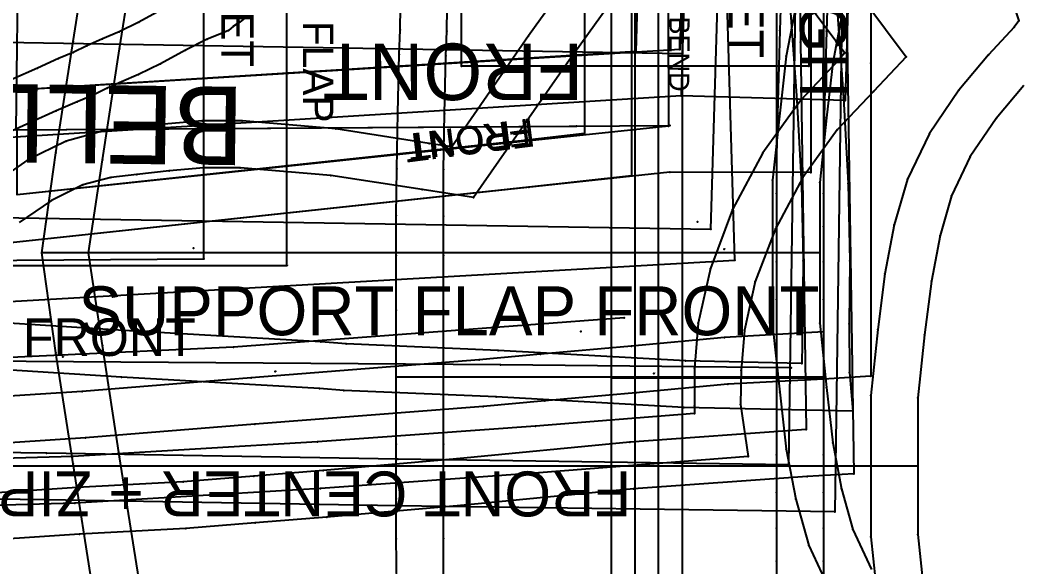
# Model space of a CAD drawing. Header units: metres. Extents: x -877 to 4284, y -561 to 1095.
# Drawn here: x -55.8 to 156, y -301.7 to -185.6 of the extents above; entities that cross this region are included whole.
import ezdxf

# ---------------------------------------------------------------- set-up
doc = ezdxf.new("R2010")
doc.units = ezdxf.units.M

# ---------------------------------------------------------------- blocks, each defined once
blk = doc.blocks.new('SHOULDER FRONT 1P')
at = {"layer": '1'}
for points in [[(144, 50.1), (142.2, 40.3), (140.8, 28.6), (139.4, 14.9), (139.4, 0), (139.4, -14.9), (140.8, -28.6), (142.2, -40.3), (144, -50.1), (146.4, -58.7), (150.4, -67.2)], [(-14.9, -70.5), (-18.9, -44.8), (-22.6, -21.2), (-25.6, 0), (-25.6, 0), (-22.6, 21.2), (-18.9, 44.8), (-14.9, 70.5)]]:
    blk.add_lwpolyline(points, dxfattribs=at)
at = {"layer": '14'}
for points in [[(-15.7, 0), (-12.7, 19.7), (-9.1, 43.3), (-5, 69.1)], [(134.3, 52.3), (132.3, 41.7), (130.9, 29.6), (129.4, 15.4), (129.4, 0), (129.4, -15.4), (130.9, -29.6), (132.3, -41.7), (134.3, -52.3), (137.1, -62.1), (141.7, -72)], [(-5, -69.1), (-9.1, -43.3), (-12.7, -19.7), (-15.7, 0)]]:
    blk.add_lwpolyline(points, dxfattribs=at)
at = {"layer": '2'}
for p in [(129.4, 15.4), (139.4, 14.9), (-25.6, 0), (-25.6, 0), (-15.7, 0), (-15.7, 0), (129.4, 0), (139.4, 0), (139.4, 0), (129.4, -15.4), (139.4, -14.9)]:
    blk.add_point(p, dxfattribs=at)
at = {"layer": '3'}
for p in [(-18.9, 44.8), (-9.1, 43.3), (132.3, 41.7), (142.2, 40.3), (130.9, 29.6), (140.8, 28.6), (-22.6, 21.2), (-12.7, 19.7), (-12.7, -19.7), (-22.6, -21.2), (130.9, -29.6), (140.8, -28.6), (132.3, -41.7), (142.2, -40.3), (-9.1, -43.3), (-18.9, -44.8), (144, -50.1), (134.3, -52.3), (146.4, -58.7), (137.1, -62.1)]:
    blk.add_point(p, dxfattribs=at)
at = {"layer": '4'}
blk.add_point((139.4, 0, 2.5), dxfattribs=at)
at = {"layer": '5'}
blk.add_line((139.3, 0), (-25.5, 0), dxfattribs=at)
at = {"layer": '7'}
blk.add_line((139.3, 0), (-25.5, 0), dxfattribs=at)
at = {"layer": '84'}
for points in [[(144, 50.1), (142.2, 40.3), (140.8, 28.6), (139.4, 14.9), (139.4, 0), (139.4, -14.9), (140.8, -28.6), (142.2, -40.3), (144, -50.1), (146.4, -58.7), (150.4, -67.2)], [(-14.9, -70.5), (-18.9, -44.8), (-22.6, -21.2), (-25.6, 0), (-25.6, 0), (-22.6, 21.2), (-18.9, 44.8), (-14.9, 70.5)]]:
    blk.add_lwpolyline(points, dxfattribs=at)
at = {"layer": '87'}
for points in [[(-15.7, 0), (-12.7, 19.7), (-9.1, 43.3), (-5, 69.1)], [(134.3, 52.3), (132.3, 41.7), (130.9, 29.6), (129.4, 15.4), (129.4, 0), (129.4, -15.4), (130.9, -29.6), (132.3, -41.7), (134.3, -52.3), (137.1, -62.1), (141.7, -72)], [(-5, -69.1), (-9.1, -43.3), (-12.7, -19.7), (-15.7, 0)]]:
    blk.add_lwpolyline(points, dxfattribs=at)
blk = doc.blocks.new('BACK 2P')
at = {"layer": '1'}
blk.add_lwpolyline([(21.6, 30.6), (62.3, 33.8), (101.8, 37), (138.3, 39.4), (171.6, 40.5), (202.9, 40.6), (205.1, 31.5), (209.5, 9.4), (212.9, -11.3), (215.1, -30.5), (216.5, -49.2), (217.8, -67.8), (218.8, -86), (219.2, -102.4), (219, -115.8), (219.1, -126.1), (219.8, -134.3), (184, -133.5), (144.2, -131.3), (111.9, -129.9), (106.7, -129.5), (64.7, -127.1), (22.5, -124.4)], dxfattribs=at)
at = {"layer": '14'}
blk.add_lwpolyline([(22.2, 20.7), (63, 23.9), (102.5, 27.1), (138.7, 29.5), (171.7, 30.6), (195, 30.6), (195.3, 29.4), (199.7, 7.6), (203, -12.6), (205.2, -31.4), (206.6, -49.8), (207.9, -68.3), (208.9, -86.3), (209.3, -102.4), (209.1, -115.7), (209, -124.2), (184.3, -123.6), (144.6, -121.4), (112.4, -120), (107, -119.6), (65.2, -117.2), (23.1, -114.5)], dxfattribs=at)
at = {"layer": '2'}
for p in [(107, -119.6), (209, -124.2), (106.7, -129.5), (106.7, -129.5), (219.8, -134.3)]:
    blk.add_point(p, dxfattribs=at)
at = {"layer": '3'}
for p in [(207.9, -68.3), (217.8, -67.8), (208.9, -86.3), (218.8, -86), (209.3, -102.4), (219.2, -102.4), (209.1, -115.7), (219, -115.8), (65.2, -117.2), (112.4, -120), (144.6, -121.4), (184.3, -123.6), (64.7, -127.1), (219.1, -126.1), (111.9, -129.9), (144.2, -131.3), (184, -133.5)]:
    blk.add_point(p, dxfattribs=at)
at = {"layer": '4'}
blk.add_point((106.7, -129.5, 2.5), dxfattribs=at)
at = {"layer": '84'}
blk.add_lwpolyline([(21.6, 30.6), (62.3, 33.8), (101.8, 37), (138.3, 39.4), (171.6, 40.5), (202.9, 40.6), (205.1, 31.5), (209.5, 9.4), (212.9, -11.3), (215.1, -30.5), (216.5, -49.2), (217.8, -67.8), (218.8, -86), (219.2, -102.4), (219, -115.8), (219.1, -126.1), (219.8, -134.3), (184, -133.5), (144.2, -131.3), (111.9, -129.9), (106.7, -129.5), (64.7, -127.1), (22.5, -124.4)], dxfattribs=at)
at = {"layer": '87'}
blk.add_lwpolyline([(22.2, 20.7), (63, 23.9), (102.5, 27.1), (138.7, 29.5), (171.7, 30.6), (195, 30.6), (195.3, 29.4), (199.7, 7.6), (203, -12.6), (205.2, -31.4), (206.6, -49.8), (207.9, -68.3), (208.9, -86.3), (209.3, -102.4), (209.1, -115.7), (209, -124.2), (184.3, -123.6), (144.6, -121.4), (112.4, -120), (107, -119.6), (65.2, -117.2), (23.1, -114.5)], dxfattribs=at)
blk = doc.blocks.new('BK BTTM 2P_3')
at = {"layer": '1'}
blk.add_lwpolyline([(-35.8, 42.3), (44, 37), (112.5, 32.8), (168.4, 30.1), (185.4, 29.6), (195.4, 29.4), (195.4, 19.4), (195.4, -55.1), (195.4, -121.5), (195.4, -121.5), (185.4, -122.1), (165.1, -123.2), (145.6, -125), (126.3, -126.7), (113.2, -127.9), (64.8, -131.7), (28.9, -134.6), (-0.1, -136.5)], dxfattribs=at)
at = {"layer": '14'}
blk.add_lwpolyline([(185.4, -112.1), (164.4, -113.3), (144.7, -115.1), (125.4, -116.8), (112.4, -118), (64, -121.8), (28.2, -124.7), (-0.6, -126.6), (-19.9, -127.4), (-34.7, -128), (-35.5, -81.1), (-35.8, -33), (-35.8, 3.5), (-35.8, 31.5), (43.4, 27.1), (112, 22.9), (168.1, 20.2), (185.3, 19.4), (185.4, -55.1), (185.4, -112.1)], dxfattribs=at)
at = {"layer": '2'}
for p in [(185.4, -55.1), (195.4, -55.1), (195.4, -55.1), (185.4, -112.1), (185.4, -112.1), (112.4, -118), (195.4, -121.5), (195.4, -121.5), (113.2, -127.9), (113.2, -127.9)]:
    blk.add_point(p, dxfattribs=at)
at = {"layer": '3'}
for p in [(164.4, -113.3), (144.7, -115.1), (125.4, -116.8), (64, -121.8), (185.4, -122.1), (28.2, -124.7), (165.1, -123.2), (126.3, -126.7), (145.6, -125), (64.8, -131.7), (28.9, -134.6)]:
    blk.add_point(p, dxfattribs=at)
at = {"layer": '4'}
for p in [(195.4, -55.1, 2.5), (113.2, -127.9, 2.5)]:
    blk.add_point(p, dxfattribs=at)
at = {"layer": '84'}
blk.add_lwpolyline([(-35.8, 42.3), (44, 37), (112.5, 32.8), (168.4, 30.1), (185.4, 29.6), (195.4, 29.4), (195.4, 19.4), (195.4, -55.1), (195.4, -121.5), (195.4, -121.5), (185.4, -122.1), (165.1, -123.2), (145.6, -125), (126.3, -126.7), (113.2, -127.9), (64.8, -131.7), (28.9, -134.6), (-0.1, -136.5)], dxfattribs=at)
at = {"layer": '87'}
blk.add_lwpolyline([(185.4, -112.1), (164.4, -113.3), (144.7, -115.1), (125.4, -116.8), (112.4, -118), (64, -121.8), (28.2, -124.7), (-0.6, -126.6), (-19.9, -127.4), (-34.7, -128), (-35.5, -81.1), (-35.8, -33), (-35.8, 3.5), (-35.8, 31.5), (43.4, 27.1), (112, 22.9), (168.1, 20.2), (185.3, 19.4), (185.4, -55.1), (185.4, -112.1)], dxfattribs=at)
at = {"layer": '15'}
blk.add_text('HIGH', height=10, rotation=270, dxfattribs=at).set_placement((180.4, -29))
blk = doc.blocks.new('FRONT RIGHT 1P')
at = {"layer": '1'}
blk.add_lwpolyline([(211.2, 32.6), (271.5, -48.2), (264.6, -55.6), (256.9, -63.7), (249.6, -73.8), (243.8, -84.7), (239.5, -95.9), (237.2, -106.2), (236.5, -114.8), (236.4, -122), (238, -133), (193.6, -136.5), (147.3, -139.8), (95.2, -142.9), (32.5, -144.7)], dxfattribs=at)
at = {"layer": '13'}
for p in [(120.4, -88.8), (140.2, -92.5), (202.5, -106.5), (92.7, -111.9)]:
    blk.add_point(p, dxfattribs=at)
at = {"layer": '14'}
blk.add_lwpolyline([(203.1, 26.7), (258.5, -47.4), (257.3, -48.8), (249.2, -57.4), (241.1, -68.6), (234.7, -80.6), (230, -93.1), (227.4, -104.7), (226.6, -114.3), (226.6, -122.3), (226.6, -123.9), (192.9, -126.6), (146.7, -129.9), (94.8, -133), (32.4, -134.8)], dxfattribs=at)
at = {"layer": '2'}
for p in [(258.5, -47.4), (271.5, -48.2), (120.4, -88.8), (122.6, -91.1), (140.2, -92.5), (140.2, -92.5), (211.7, -103.6), (202.5, -106.5), (92.7, -111.9), (226.6, -122.3), (236.4, -122), (236.4, -122), (226.6, -123.9), (238, -133)]:
    blk.add_point(p, dxfattribs=at)
at = {"layer": '3'}
for p in [(257.3, -48.8), (264.6, -55.6), (249.2, -57.4), (256.9, -63.7), (241.1, -68.6), (249.6, -73.8), (234.7, -80.6), (243.8, -84.7), (230, -93.1), (239.5, -95.9), (227.4, -104.7), (237.2, -106.2), (128.9, -109.8), (226.6, -114.3), (236.5, -114.8), (192.9, -126.6), (146.7, -129.9), (94.8, -133), (193.6, -136.5), (147.3, -139.8), (95.2, -142.9)]:
    blk.add_point(p, dxfattribs=at)
at = {"layer": '4'}
blk.add_point((236.4, -122, 2.5), dxfattribs=at)
at = {"layer": '8'}
for points in [[(140.2, 32.5), (81.2, 32.5), (81.2, -92.5), (140.2, -92.5), (140.2, 32.5)], [(122.5, 31.3), (-14.5, 31.1), (-16.2, -92.1), (122.6, -91.1), (122.5, 31.3)], [(211.7, -103.6), (128.9, -109.8), (49.5, -113.5), (-56.6, -115.3), (-128.9, -114.5)]]:
    blk.add_lwpolyline(points, dxfattribs=at)
at = {"layer": '84'}
blk.add_lwpolyline([(211.2, 32.6), (271.5, -48.2), (264.6, -55.6), (256.9, -63.7), (249.6, -73.8), (243.8, -84.7), (239.5, -95.9), (237.2, -106.2), (236.5, -114.8), (236.4, -122), (238, -133), (193.6, -136.5), (147.3, -139.8), (95.2, -142.9), (32.5, -144.7)], dxfattribs=at)
at = {"layer": '85'}
for points in [[(140.2, 32.5), (81.2, 32.5), (81.2, -92.5), (140.2, -92.5), (140.2, 32.5)], [(122.5, 31.3), (-14.5, 31.1), (-16.2, -92.1), (122.6, -91.1), (122.5, 31.3)], [(211.7, -103.6), (128.9, -109.8), (49.5, -113.5), (-56.6, -115.3), (-128.9, -114.5)]]:
    blk.add_lwpolyline(points, dxfattribs=at)
at = {"layer": '87'}
blk.add_lwpolyline([(203.1, 26.7), (258.5, -47.4), (257.3, -48.8), (249.2, -57.4), (241.1, -68.6), (234.7, -80.6), (230, -93.1), (227.4, -104.7), (226.6, -114.3), (226.6, -122.3), (226.6, -123.9), (192.9, -126.6), (146.7, -129.9), (94.8, -133), (32.4, -134.8)], dxfattribs=at)
at = {"layer": '13'}
for p in [(120.4, -88.8), (140.2, -92.5), (202.5, -106.5), (92.7, -111.9)]:
    blk.add_text('#1', height=0.25, dxfattribs=at).set_placement(p)
at = {"layer": '15'}
for s, height, p in [('POCKET FLAP', 6.4545, (143.6, -2.7)), ('POCKET', 6.867, (126.3, -12.6))]:
    blk.add_text(s, height=height, rotation=270, dxfattribs=at).set_placement(p)
blk.add_text('SUPPORT FLAP FRONT', height=7.9778, dxfattribs=at).set_placement((0, -111.7))
at = {"layer": '2'}
for p in [(120.4, -88.8), (140.2, -92.5), (202.5, -106.5), (92.7, -111.9)]:
    blk.add_text('#1', height=0.25, dxfattribs=at).set_placement(p)
blk = doc.blocks.new('FRONT BTTM RIGHT 1P')
at = {"layer": '1'}
blk.add_lwpolyline([(193, -145), (100.2, -143.7), (25.7, -142.4), (-39.9, -141.6), (-76, -141.3), (-75.9, -131.5), (-73.6, -54.8), (-70.9, 18.7), (-68.3, 87), (-66.1, 150.7), (-27.8, 148.5), (6.2, 145.8), (32.8, 144), (55.4, 142.8), (70.1, 141.6), (85.3, 140.4), (113.7, 137.9), (150.3, 134.4), (187.1, 131.8), (197, 131.2), (195.6, 39.5), (195.2, 11.9), (193.1, -135), (193, -145)], close=True, dxfattribs=at)
at = {"layer": '13'}
for p in [(163.9, -83.4), (74.3, -115.2), (154.6, -115.6)]:
    blk.add_point(p, dxfattribs=at)
at = {"layer": '14'}
blk.add_lwpolyline([(183.2, -135), (100.3, -133.8), (25.8, -132.5), (-39.8, -131.7), (-40.9, -131.7), (-38.7, -55.9), (-36, 17.4), (-33.4, 85.7), (-31.6, 138.7), (-28.1, 138.6), (5.6, 135.9), (32.3, 134.1), (54.8, 132.9), (69.3, 131.7), (84.5, 130.5), (112.8, 128), (149.5, 124.5), (186.4, 121.9), (185.7, 39.6), (185.3, 12), (183.2, -135)], dxfattribs=at)
at = {"layer": '2'}
for p in [(163.9, -83.4), (166.7, -85), (74.3, -115.2), (154.6, -115.6), (183.7, -114.4), (183.2, -135), (183.2, -135), (193.1, -135), (193.1, -135), (193, -145), (193, -145)]:
    blk.add_point(p, dxfattribs=at)
at = {"layer": '3'}
for p in [(122.1, -113.8), (25.8, -132.5), (100.3, -133.8), (25.7, -142.4), (100.2, -143.7)]:
    blk.add_point(p, dxfattribs=at)
at = {"layer": '4'}
blk.add_point((193.1, -135, 2.5), dxfattribs=at)
at = {"layer": '8'}
for points in [[(171.8, 85.9), (-8.1, 96.1), (-14.6, -82), (166.7, -85), (171.8, 85.9)], [(183.7, -114.4), (122.1, -113.8), (-28.9, -112.7)]]:
    blk.add_lwpolyline(points, dxfattribs=at)
at = {"layer": '84'}
blk.add_lwpolyline([(193, -145), (100.2, -143.7), (25.7, -142.4), (-39.9, -141.6), (-76, -141.3), (-75.9, -131.5), (-73.6, -54.8), (-70.9, 18.7), (-68.3, 87), (-66.1, 150.7), (-27.8, 148.5), (6.2, 145.8), (32.8, 144), (55.4, 142.8), (70.1, 141.6), (85.3, 140.4), (113.7, 137.9), (150.3, 134.4), (187.1, 131.8), (197, 131.2), (195.6, 39.5), (195.2, 11.9), (193.1, -135), (193, -145)], close=True, dxfattribs=at)
at = {"layer": '85'}
for points in [[(171.8, 85.9), (-8.1, 96.1), (-14.6, -82), (166.7, -85), (171.8, 85.9)], [(183.7, -114.4), (122.1, -113.8), (-28.9, -112.7)]]:
    blk.add_lwpolyline(points, dxfattribs=at)
at = {"layer": '87'}
blk.add_lwpolyline([(183.2, -135), (100.3, -133.8), (25.8, -132.5), (-39.8, -131.7), (-40.9, -131.7), (-38.7, -55.9), (-36, 17.4), (-33.4, 85.7), (-31.6, 138.7), (-28.1, 138.6), (5.6, 135.9), (32.3, 134.1), (54.8, 132.9), (69.3, 131.7), (84.5, 130.5), (112.8, 128), (149.5, 124.5), (186.4, 121.9), (185.7, 39.6), (185.3, 12), (183.2, -135)], dxfattribs=at)
at = {"layer": '13'}
for p in [(163.9, -83.4), (74.3, -115.2), (154.6, -115.6)]:
    blk.add_text('#1', height=0.25, dxfattribs=at).set_placement(p)
at = {"layer": '15'}
blk.add_text('SUPPORT FLAP FRONT', height=10.3667, dxfattribs=at).set_placement((32.6, -107.5))
blk.add_text('FRONT CENTER + ZIP', height=9.5333, rotation=180, dxfattribs=at).set_placement((149.8, -136.4))
at = {"layer": '2'}
for p in [(163.9, -83.4), (74.3, -115.2), (154.6, -115.6)]:
    blk.add_text('#1', height=0.25, dxfattribs=at).set_placement(p)
blk = doc.blocks.new('HIGHT POCKET 2P')
at = {"layer": '1'}
blk.add_lwpolyline([(122.5, 41.3), (152.4, 41.3), (152.5, -101.1), (122.6, -101), (-25.8, -116.9), (-25.7, -101.9), (-40.6, -101.8), (-39.4, 40.9), (-24.5, 40.8), (-24.4, 55.8), (122.5, 41.3)], close=True, dxfattribs=at)
at = {"layer": '14'}
blk.add_lwpolyline([(-15.8, -92.1), (-30.6, -92), (-29.6, 30.9), (-14.7, 30.9), (-14.6, 44.8), (122, 31.3), (122.3, -91.2), (-15.8, -105.8), (-15.8, -92.1)], dxfattribs=at)
at = {"layer": '2'}
for p in [(122.3, -91.2), (122.6, -91.1), (122.6, -101), (122.6, -101), (152.5, -101.1)]:
    blk.add_point(p, dxfattribs=at)
at = {"layer": '4'}
blk.add_point((122.6, -101, 2.5), dxfattribs=at)
at = {"layer": '8'}
blk.add_lwpolyline([(122.5, 31.1), (-14.6, 31.1), (-16.1, -92), (122.6, -91.1)], dxfattribs=at)
at = {"layer": '84'}
blk.add_lwpolyline([(122.5, 41.3), (152.4, 41.3), (152.5, -101.1), (122.6, -101), (-25.8, -116.9), (-25.7, -101.9), (-40.6, -101.8), (-39.4, 40.9), (-24.5, 40.8), (-24.4, 55.8), (122.5, 41.3)], close=True, dxfattribs=at)
at = {"layer": '85'}
blk.add_lwpolyline([(122.5, 31.1), (-14.6, 31.1), (-16.1, -92), (122.6, -91.1)], dxfattribs=at)
at = {"layer": '87'}
blk.add_lwpolyline([(-15.8, -92.1), (-30.6, -92), (-29.6, 30.9), (-14.7, 30.9), (-14.6, 44.8), (122, 31.3), (122.3, -91.2), (-15.8, -105.8), (-15.8, -92.1)], dxfattribs=at)
at = {"layer": '15'}
for s, height, rotation, p in [('TO BEND', 4.286, 269.618, (122.6, -58.4)), ('FRONT', 6.008, 187.267, (93.5, -89.5))]:
    blk.add_text(s, height=height, rotation=rotation, dxfattribs=at).set_placement(p)
blk = doc.blocks.new('LINING HIGH POCKET 2P')
at = {"layer": '1'}
blk.add_lwpolyline([(114.5, -101.8), (92.7, -104.2), (-25.8, -116.9), (-25.7, -101.9), (-40.6, -101.8), (-39.4, 40.9), (-24.5, 40.8), (-24.4, 55.8), (92.6, 44.2), (114.5, 42.1), (114.5, -101.8)], close=True, dxfattribs=at)
at = {"layer": '14'}
blk.add_lwpolyline([(-15.8, -92.1), (-30.6, -92), (-29.6, 30.9), (-14.7, 30.9), (-14.6, 44.8), (91.7, 34.3), (104.5, 33.1), (104.5, -92.8), (91.7, -94.3), (-15.8, -105.8), (-15.8, -92.1)], dxfattribs=at)
at = {"layer": '2'}
for p in [(102.8, -91.2), (104.5, -92.8), (91.7, -94.3), (114.5, -101.8), (114.5, -101.8), (92.7, -104.2)]:
    blk.add_point(p, dxfattribs=at)
at = {"layer": '8'}
blk.add_lwpolyline([(103.1, 31.1), (-14.6, 31.1), (-16.1, -92), (102.8, -91.2)], dxfattribs=at)
at = {"layer": '84'}
blk.add_lwpolyline([(114.5, -101.8), (92.7, -104.2), (-25.8, -116.9), (-25.7, -101.9), (-40.6, -101.8), (-39.4, 40.9), (-24.5, 40.8), (-24.4, 55.8), (92.6, 44.2), (114.5, 42.1), (114.5, -101.8)], close=True, dxfattribs=at)
at = {"layer": '85'}
blk.add_lwpolyline([(103.1, 31.1), (-14.6, 31.1), (-16.1, -92), (102.8, -91.2)], dxfattribs=at)
at = {"layer": '87'}
blk.add_lwpolyline([(-15.8, -92.1), (-30.6, -92), (-29.6, 30.9), (-14.7, 30.9), (-14.6, 44.8), (91.7, 34.3), (104.5, 33.1), (104.5, -92.8), (91.7, -94.3), (-15.8, -105.8), (-15.8, -92.1)], dxfattribs=at)
at = {"layer": '15'}
blk.add_text('FRONT', height=5.646, rotation=187.3264, dxfattribs=at).set_placement((92.6, -89.6))
blk = doc.blocks.new('POCKET 2P')
at = {"layer": '1'}
blk.add_lwpolyline([(150.5, 95.8), (185.4, 94.8), (179.9, -95.9), (145.1, -94.9), (-46.3, -106.8), (-45.8, -91.8), (-60.7, -91.4), (-54.1, 106.9), (-29.6, 106), (-9.2, 104.8), (130.5, 96.9), (150.5, 95.8)], close=True, dxfattribs=at)
at = {"layer": '14'}
blk.add_lwpolyline([(150.1, 85.9), (144.8, -85.1), (-36, -96.2), (-35.6, -82.2), (-50.4, -81.8), (-44.6, 96.6), (-29.6, 96.1), (-9.7, 94.9), (130, 87), (150.1, 85.9)], dxfattribs=at)
at = {"layer": '2'}
for p in [(144.8, -85.1), (145.3, -85.9), (145.1, -94.9), (145.1, -94.9), (179.9, -95.9)]:
    blk.add_point(p, dxfattribs=at)
at = {"layer": '4'}
blk.add_point((145.1, -94.9, 2.5), dxfattribs=at)
at = {"layer": '8'}
blk.add_lwpolyline([(146.5, 86.5), (-30.1, 96.1), (-36.7, -82.9), (145.3, -85.9)], dxfattribs=at)
at = {"layer": '84'}
blk.add_lwpolyline([(150.5, 95.8), (185.4, 94.8), (179.9, -95.9), (145.1, -94.9), (-46.3, -106.8), (-45.8, -91.8), (-60.7, -91.4), (-54.1, 106.9), (-29.6, 106), (-9.2, 104.8), (130.5, 96.9), (150.5, 95.8)], close=True, dxfattribs=at)
at = {"layer": '85'}
blk.add_lwpolyline([(146.5, 86.5), (-30.1, 96.1), (-36.7, -82.9), (145.3, -85.9)], dxfattribs=at)
at = {"layer": '87'}
blk.add_lwpolyline([(150.1, 85.9), (144.8, -85.1), (-36, -96.2), (-35.6, -82.2), (-50.4, -81.8), (-44.6, 96.6), (-29.6, 96.1), (-9.7, 94.9), (130, 87), (150.1, 85.9)], dxfattribs=at)
at = {"layer": '15'}
for s, height, rotation, p in [('FRONT', 12, 180, (124.3, -83.8)), ('BELLOW', 16.635, 179.3111, (52.5, -93))]:
    blk.add_text(s, height=height, rotation=rotation, dxfattribs=at).set_placement(p)
blk = doc.blocks.new('LINING POCKET 2P')
at = {"layer": '1'}
blk.add_lwpolyline([(150.5, 95.8), (145.1, -94.9), (-46.3, -106.8), (-45.8, -91.8), (-60.7, -91.4), (-54.1, 106.9), (-29.6, 106), (-9.2, 104.8), (130.5, 96.9), (150.5, 95.8)], close=True, dxfattribs=at)
at = {"layer": '14'}
blk.add_lwpolyline([(140.3, 86.5), (135.5, -85.5), (-36, -96.2), (-35.6, -82.2), (-50.4, -81.8), (-44.6, 96.6), (-29.6, 96.1), (-9.7, 94.9), (130, 87), (140.3, 86.5)], dxfattribs=at)
at = {"layer": '2'}
for p in [(135.5, -85.5), (145.3, -85.9), (145.1, -94.9)]:
    blk.add_point(p, dxfattribs=at)
at = {"layer": '8'}
blk.add_lwpolyline([(146.5, 86.5), (-30.1, 96.1), (-36.7, -82.9), (145.3, -85.9)], dxfattribs=at)
at = {"layer": '84'}
blk.add_lwpolyline([(150.5, 95.8), (145.1, -94.9), (-46.3, -106.8), (-45.8, -91.8), (-60.7, -91.4), (-54.1, 106.9), (-29.6, 106), (-9.2, 104.8), (130.5, 96.9), (150.5, 95.8)], close=True, dxfattribs=at)
at = {"layer": '85'}
blk.add_lwpolyline([(146.5, 86.5), (-30.1, 96.1), (-36.7, -82.9), (145.3, -85.9)], dxfattribs=at)
at = {"layer": '87'}
blk.add_lwpolyline([(140.3, 86.5), (135.5, -85.5), (-36, -96.2), (-35.6, -82.2), (-50.4, -81.8), (-44.6, 96.6), (-29.6, 96.1), (-9.7, 94.9), (130, 87), (140.3, 86.5)], dxfattribs=at)
at = {"layer": '15'}
for s, height, rotation, p in [('FRONT', 12, 180, (124.3, -83.8)), ('BELLOW', 16.635, 179.3111, (52.5, -93))]:
    blk.add_text(s, height=height, rotation=rotation, dxfattribs=at).set_placement(p)
blk = doc.blocks.new('LINING SIDE POCKET 2P')
at = {"layer": '1'}
blk.add_lwpolyline([(150.5, 95.8), (145.1, -94.9), (-46.3, -106.8), (-45.8, -91.8), (-60.7, -91.4), (-54.1, 106.9), (-29.6, 106), (-9.2, 104.8), (130.5, 96.9), (150.5, 95.8)], close=True, dxfattribs=at)
at = {"layer": '14'}
blk.add_lwpolyline([(140.3, 86.5), (135.5, -85.5), (-36, -96.2), (-35.6, -82.2), (-50.4, -81.8), (-44.6, 96.6), (-29.6, 96.1), (-9.7, 94.9), (130, 87), (140.3, 86.5)], dxfattribs=at)
at = {"layer": '2'}
for p in [(135.5, -85.5), (145.3, -85.9), (145.1, -94.9)]:
    blk.add_point(p, dxfattribs=at)
at = {"layer": '8'}
blk.add_lwpolyline([(146.5, 86.5), (-30.1, 96.1), (-36.7, -82.9), (145.3, -85.9)], dxfattribs=at)
at = {"layer": '84'}
blk.add_lwpolyline([(150.5, 95.8), (145.1, -94.9), (-46.3, -106.8), (-45.8, -91.8), (-60.7, -91.4), (-54.1, 106.9), (-29.6, 106), (-9.2, 104.8), (130.5, 96.9), (150.5, 95.8)], close=True, dxfattribs=at)
at = {"layer": '85'}
blk.add_lwpolyline([(146.5, 86.5), (-30.1, 96.1), (-36.7, -82.9), (145.3, -85.9)], dxfattribs=at)
at = {"layer": '87'}
blk.add_lwpolyline([(140.3, 86.5), (135.5, -85.5), (-36, -96.2), (-35.6, -82.2), (-50.4, -81.8), (-44.6, 96.6), (-29.6, 96.1), (-9.7, 94.9), (130, 87), (140.3, 86.5)], dxfattribs=at)
at = {"layer": '15'}
for s, height, rotation, p in [('FRONT', 12, 180, (124.3, -83.8)), ('BELLOW', 16.635, 179.3111, (52.5, -93))]:
    blk.add_text(s, height=height, rotation=rotation, dxfattribs=at).set_placement(p)
blk = doc.blocks.new('UP SLEEVE 2P')
at = {"layer": '1'}
blk.add_lwpolyline([(271.7, -55.1), (270.4, -56.2), (269, -57.1), (267.9, -58), (266.4, -58.7), (263.4, -59.9), (258.8, -62.2), (253.5, -65.1), (248.8, -67.4), (245.2, -68.9), (242.2, -70.3), (239.1, -71.8), (235.8, -73.2), (231.4, -75.1), (226.1, -77.5), (221, -79.8)], dxfattribs=at)
at = {"layer": '14'}
blk.add_lwpolyline([(254.2, -53.4), (248.9, -56.3), (244.7, -58.3), (241.2, -59.8), (237.9, -61.3), (235, -62.7), (231.9, -64), (227.4, -66), (222, -68.4)], dxfattribs=at)
at = {"layer": '3'}
for p in [(248.9, -56.3), (269, -57.1), (270.4, -56.2), (244.7, -58.3), (266.4, -58.7), (267.9, -58), (237.9, -61.3), (241.2, -59.8), (263.4, -59.9), (235, -62.7), (258.8, -62.2), (231.9, -64), (253.5, -65.1), (227.4, -66), (248.8, -67.4), (245.2, -68.9), (239.1, -71.8), (242.2, -70.3), (235.8, -73.2), (231.4, -75.1), (226.1, -77.5)]:
    blk.add_point(p, dxfattribs=at)
at = {"layer": '84'}
blk.add_lwpolyline([(271.7, -55.1), (270.4, -56.2), (269, -57.1), (267.9, -58), (266.4, -58.7), (263.4, -59.9), (258.8, -62.2), (253.5, -65.1), (248.8, -67.4), (245.2, -68.9), (242.2, -70.3), (239.1, -71.8), (235.8, -73.2), (231.4, -75.1), (226.1, -77.5), (221, -79.8)], dxfattribs=at)
at = {"layer": '87'}
blk.add_lwpolyline([(254.2, -53.4), (248.9, -56.3), (244.7, -58.3), (241.2, -59.8), (237.9, -61.3), (235, -62.7), (231.9, -64), (227.4, -66), (222, -68.4)], dxfattribs=at)
blk = doc.blocks.new('UP WRIST 2P')
at = {"layer": '1'}
blk.add_lwpolyline([(92.6, 249.1), (92.6, 207), (92.6, 26.5), (92.6, -66.1), (92.6, -97.7), (18.9, -97.7), (18.9, 249.1), (92.6, 249.1)], close=True, dxfattribs=at)
at = {"layer": '2'}
for p in [(18.9, -97.7), (92.6, -97.7)]:
    blk.add_point(p, dxfattribs=at)
at = {"layer": '84'}
blk.add_lwpolyline([(92.6, 249.1), (92.6, 207), (92.6, 26.5), (92.6, -66.1), (92.6, -97.7), (18.9, -97.7), (18.9, 249.1), (92.6, 249.1)], close=True, dxfattribs=at)
blk = doc.blocks.new('VELLUTO UNDER WRIST 2P')
at = {"layer": '1'}
blk.add_lwpolyline([(92.6, 249.1), (92.6, 207), (92.6, 26.5), (92.6, -66.1), (92.6, -97.7), (18.9, -97.7), (18.9, 249.1), (92.6, 249.1)], close=True, dxfattribs=at)
at = {"layer": '2'}
for p in [(18.9, -97.7), (92.6, -97.7)]:
    blk.add_point(p, dxfattribs=at)
at = {"layer": '84'}
blk.add_lwpolyline([(92.6, 249.1), (92.6, 207), (92.6, 26.5), (92.6, -66.1), (92.6, -97.7), (18.9, -97.7), (18.9, 249.1), (92.6, 249.1)], close=True, dxfattribs=at)
blk = doc.blocks.new('OUTSIDE COLLAR 1P')
at = {"layer": '1'}
for points in [[(12.1, -44.2), (12, -34.3), (12, -25.8), (12, -14.2), (12, 0), (12, 14.2), (12, 25.8), (12, 34.3), (12.1, 44.2), (12.3, 56.1), (12.6, 68.5), (12.8, 73.7), (12.9, 78.6)], [(103.7, 89.3), (103.2, 73.4), (102.8, 58.5), (102.6, 47.1), (102.6, 39), (102.6, 32), (102.6, 24.5), (102.6, 16.5), (102.6, 0), (102.6, 0), (102.6, -16.5), (102.6, -24.5), (102.6, -32), (102.6, -39), (102.6, -47.1)]]:
    blk.add_lwpolyline(points, dxfattribs=at)
at = {"layer": '14'}
for points in [[(92.6, 0), (92.6, -16.5), (92.6, -24.5), (92.6, -32), (92.6, -39), (92.6, -47.1)], [(22, -44.1), (22, -34.2), (22, -25.8), (22, -14.2), (22, 0), (22, 14.2), (22, 25.8), (22, 34.2), (22, 44.1), (22.2, 55.9), (22.5, 68.2), (22.7, 73.4), (22.8, 78.3)], [(93.8, 89.5), (93.3, 73.6), (92.9, 58.6), (92.6, 47.1), (92.6, 39), (92.6, 32), (92.6, 24.5), (92.6, 16.5), (92.6, 0)]]:
    blk.add_lwpolyline(points, dxfattribs=at)
at = {"layer": '2'}
for p in [(92.6, 16.5), (102.6, 16.5), (12, 14.2), (22, 14.2), (12, 0), (12, 0), (22, 0), (92.6, 0), (92.6, 0), (102.6, 0), (102.6, 0), (102.6, 0), (12, -14.2), (22, -14.2), (92.6, -16.5), (102.6, -16.5)]:
    blk.add_point(p, dxfattribs=at)
at = {"layer": '3'}
for p in [(12.8, 73.7), (22.7, 73.4), (93.3, 73.6), (103.2, 73.4), (12.6, 68.5), (22.5, 68.2), (92.9, 58.6), (102.8, 58.5), (12.3, 56.1), (22.2, 55.9), (92.6, 47.1), (102.6, 47.1), (12.1, 44.2), (22, 44.1), (92.6, 39), (102.6, 39), (12, 34.3), (22, 34.2), (92.6, 32), (102.6, 32), (12, 25.8), (22, 25.8), (92.6, 24.5), (102.6, 24.5), (92.6, -24.5), (102.6, -24.5), (12, -25.8), (22, -25.8), (92.6, -32), (102.6, -32), (12, -34.3), (22, -34.2), (92.6, -39), (102.6, -39)]:
    blk.add_point(p, dxfattribs=at)
at = {"layer": '4'}
for p in [(12, 0, 2.5), (102.6, 0, 2.5)]:
    blk.add_point(p, dxfattribs=at)
at = {"layer": '5'}
blk.add_line((102.5, 0), (12.1, 0), dxfattribs=at)
at = {"layer": '7'}
blk.add_line((102.5, 0), (12.1, 0), dxfattribs=at)
at = {"layer": '84'}
for points in [[(12.1, -44.2), (12, -34.3), (12, -25.8), (12, -14.2), (12, 0), (12, 14.2), (12, 25.8), (12, 34.3), (12.1, 44.2), (12.3, 56.1), (12.6, 68.5), (12.8, 73.7), (12.9, 78.6)], [(103.7, 89.3), (103.2, 73.4), (102.8, 58.5), (102.6, 47.1), (102.6, 39), (102.6, 32), (102.6, 24.5), (102.6, 16.5), (102.6, 0), (102.6, 0), (102.6, -16.5), (102.6, -24.5), (102.6, -32), (102.6, -39), (102.6, -47.1)]]:
    blk.add_lwpolyline(points, dxfattribs=at)
at = {"layer": '87'}
for points in [[(92.6, 0), (92.6, -16.5), (92.6, -24.5), (92.6, -32), (92.6, -39), (92.6, -47.1)], [(22, -44.1), (22, -34.2), (22, -25.8), (22, -14.2), (22, 0), (22, 14.2), (22, 25.8), (22, 34.2), (22, 44.1), (22.2, 55.9), (22.5, 68.2), (22.7, 73.4), (22.8, 78.3)], [(93.8, 89.5), (93.3, 73.6), (92.9, 58.6), (92.6, 47.1), (92.6, 39), (92.6, 32), (92.6, 24.5), (92.6, 16.5), (92.6, 0)]]:
    blk.add_lwpolyline(points, dxfattribs=at)
blk = doc.blocks.new('VELLUTO INSIDE COLLAR 1P')
at = {"layer": '1'}
for points in [[(12.1, -44.2), (12, -34.3), (12, -25.8), (12, -14.2), (12, 0), (12, 14.2), (12, 25.8), (12, 34.3), (12.1, 44.2), (12.3, 56.1), (12.6, 68.5), (12.8, 73.7), (12.9, 78.6)], [(103.7, 89.3), (103.2, 73.4), (102.8, 58.5), (102.6, 47.1), (102.6, 39), (102.6, 32), (102.6, 24.5), (102.6, 16.5), (102.6, 0), (102.6, 0), (102.6, -16.5), (102.6, -24.5), (102.6, -32), (102.6, -39), (102.6, -47.1)]]:
    blk.add_lwpolyline(points, dxfattribs=at)
at = {"layer": '14'}
for points in [[(92.6, 0), (92.6, -16.5), (92.6, -24.5), (92.6, -32), (92.6, -39), (92.6, -47.1)], [(22, -44.1), (22, -34.2), (22, -25.8), (22, -14.2), (22, 0), (22, 14.2), (22, 25.8), (22, 34.2), (22, 44.1), (22.2, 55.9), (22.5, 68.2), (22.7, 73.4), (22.8, 78.3)], [(93.8, 89.5), (93.3, 73.6), (92.9, 58.6), (92.6, 47.1), (92.6, 39), (92.6, 32), (92.6, 24.5), (92.6, 16.5), (92.6, 0)]]:
    blk.add_lwpolyline(points, dxfattribs=at)
at = {"layer": '2'}
for p in [(92.6, 16.5), (102.6, 16.5), (12, 14.2), (22, 14.2), (12, 0), (12, 0), (22, 0), (92.6, 0), (92.6, 0), (102.6, 0), (102.6, 0), (102.6, 0), (12, -14.2), (22, -14.2), (92.6, -16.5), (102.6, -16.5)]:
    blk.add_point(p, dxfattribs=at)
at = {"layer": '3'}
for p in [(12.8, 73.7), (22.7, 73.4), (93.3, 73.6), (103.2, 73.4), (12.6, 68.5), (22.5, 68.2), (92.9, 58.6), (102.8, 58.5), (12.3, 56.1), (22.2, 55.9), (92.6, 47.1), (102.6, 47.1), (12.1, 44.2), (22, 44.1), (92.6, 39), (102.6, 39), (12, 34.3), (22, 34.2), (92.6, 32), (102.6, 32), (12, 25.8), (22, 25.8), (92.6, 24.5), (102.6, 24.5), (92.6, -24.5), (102.6, -24.5), (12, -25.8), (22, -25.8), (92.6, -32), (102.6, -32), (12, -34.3), (22, -34.2), (92.6, -39), (102.6, -39)]:
    blk.add_point(p, dxfattribs=at)
at = {"layer": '4'}
for p in [(12, 0, 2.5), (102.6, 0, 2.5)]:
    blk.add_point(p, dxfattribs=at)
at = {"layer": '5'}
blk.add_line((102.5, 0), (12.1, 0), dxfattribs=at)
at = {"layer": '7'}
blk.add_line((102.5, 0), (12.1, 0), dxfattribs=at)
at = {"layer": '84'}
for points in [[(12.1, -44.2), (12, -34.3), (12, -25.8), (12, -14.2), (12, 0), (12, 14.2), (12, 25.8), (12, 34.3), (12.1, 44.2), (12.3, 56.1), (12.6, 68.5), (12.8, 73.7), (12.9, 78.6)], [(103.7, 89.3), (103.2, 73.4), (102.8, 58.5), (102.6, 47.1), (102.6, 39), (102.6, 32), (102.6, 24.5), (102.6, 16.5), (102.6, 0), (102.6, 0), (102.6, -16.5), (102.6, -24.5), (102.6, -32), (102.6, -39), (102.6, -47.1)]]:
    blk.add_lwpolyline(points, dxfattribs=at)
at = {"layer": '87'}
for points in [[(92.6, 0), (92.6, -16.5), (92.6, -24.5), (92.6, -32), (92.6, -39), (92.6, -47.1)], [(22, -44.1), (22, -34.2), (22, -25.8), (22, -14.2), (22, 0), (22, 14.2), (22, 25.8), (22, 34.2), (22, 44.1), (22.2, 55.9), (22.5, 68.2), (22.7, 73.4), (22.8, 78.3)], [(93.8, 89.5), (93.3, 73.6), (92.9, 58.6), (92.6, 47.1), (92.6, 39), (92.6, 32), (92.6, 24.5), (92.6, 16.5), (92.6, 0)]]:
    blk.add_lwpolyline(points, dxfattribs=at)
blk = doc.blocks.new('LINING BACK 1P')
at = {"layer": '1'}
blk.add_lwpolyline([(427.7, 80.8), (421.8, 73.8), (416.3, 65.7), (412.3, 57.4), (409.9, 49), (408.1, 39.3), (406.6, 27.9), (405.2, 14.5), (405.2, 0), (405.2, -14.5), (406.6, -27.9)], dxfattribs=at)
at = {"layer": '14'}
blk.add_lwpolyline([(405.3, 158.2), (426.6, 94.5), (425.6, 93.2), (420.2, 87.3), (413.9, 79.8), (407.7, 70.6), (403, 60.9), (400.2, 51.2), (398.2, 40.8), (396.7, 29), (395.2, 15), (395.2, 0), (395.2, -15), (396.7, -29)], dxfattribs=at)
at = {"layer": '2'}
for p in [(426.6, 94.5), (395.2, 15), (405.2, 14.5), (395.2, 0), (405.2, 0), (405.2, 0), (405.2, -14.5), (395.2, -15)]:
    blk.add_point(p, dxfattribs=at)
at = {"layer": '3'}
for p in [(425.6, 93.2), (420.2, 87.3), (413.9, 79.8), (421.8, 73.8), (407.7, 70.6), (416.3, 65.7), (403, 60.9), (412.3, 57.4), (400.2, 51.2), (409.9, 49), (398.2, 40.8), (408.1, 39.3), (396.7, 29), (406.6, 27.9)]:
    blk.add_point(p, dxfattribs=at)
at = {"layer": '4'}
blk.add_point((405.2, 0, 2.5), dxfattribs=at)
at = {"layer": '5'}
blk.add_line((405.1, 0), (-270.5, 0), dxfattribs=at)
at = {"layer": '7'}
blk.add_line((405.1, 0), (-270.5, 0), dxfattribs=at)
at = {"layer": '84'}
blk.add_lwpolyline([(427.7, 80.8), (421.8, 73.8), (416.3, 65.7), (412.3, 57.4), (409.9, 49), (408.1, 39.3), (406.6, 27.9), (405.2, 14.5), (405.2, 0), (405.2, -14.5), (406.6, -27.9)], dxfattribs=at)
at = {"layer": '87'}
blk.add_lwpolyline([(405.3, 158.2), (426.6, 94.5), (425.6, 93.2), (420.2, 87.3), (413.9, 79.8), (407.7, 70.6), (403, 60.9), (400.2, 51.2), (398.2, 40.8), (396.7, 29), (395.2, 15), (395.2, 0), (395.2, -15), (396.7, -29)], dxfattribs=at)
blk = doc.blocks.new('FIG TEST CM 20 X CM 20')
at = {"layer": '1'}
blk.add_lwpolyline([(142.3, 29.7), (142.3, -170.3), (-57.7, -170.3), (-57.7, 29.7), (142.3, 29.7)], close=True, dxfattribs=at)
at = {"layer": '14'}
blk.add_lwpolyline([(132.3, 19.7), (132.3, -160.3), (-47.7, -160.3), (-47.7, 19.7), (132.3, 19.7)], dxfattribs=at)
at = {"layer": '84'}
blk.add_lwpolyline([(142.3, 29.7), (142.3, -170.3), (-57.7, -170.3), (-57.7, 29.7), (142.3, 29.7)], close=True, dxfattribs=at)
at = {"layer": '87'}
blk.add_lwpolyline([(132.3, 19.7), (132.3, -160.3), (-47.7, -160.3), (-47.7, 19.7), (132.3, 19.7)], dxfattribs=at)
blk = doc.blocks.new('FRONT LEFT 1P')
at = {"layer": '1'}
blk.add_lwpolyline([(211.2, -32.6), (199.6, -48.8), (179.8, -77.3), (168.9, -75.6), (149.5, -72.6), (130.3, -71), (122.6, -71), (115.2, -71.6), (108.4, -72.4), (102.9, -73), (96.9, -74.6), (90.3, -77.9), (83.4, -82.6)], dxfattribs=at)
at = {"layer": '14'}
blk.add_lwpolyline([(203.1, -26.7), (191.4, -43), (175.2, -66.5), (170.4, -65.8), (150.6, -62.7), (130.7, -61), (122.2, -61), (114.2, -61.7), (107.6, -62.5), (101.1, -63.2), (93.4, -65.3), (85.3, -69.3), (77.4, -74.7)], dxfattribs=at)
at = {"layer": '2'}
for p in [(191.4, -43), (199.6, -48.8), (199.6, -48.8), (130.7, -61), (107.6, -62.5), (175.2, -66.5), (130.3, -71), (130.3, -71), (108.4, -72.4), (108.4, -72.4), (179.8, -77.3)]:
    blk.add_point(p, dxfattribs=at)
at = {"layer": '3'}
for p in [(122.2, -61), (101.1, -63.2), (114.2, -61.7), (150.6, -62.7), (93.4, -65.3), (170.4, -65.8), (85.3, -69.3), (115.2, -71.6), (122.6, -71), (102.9, -73), (149.5, -72.6), (96.9, -74.6), (168.9, -75.6), (90.3, -77.9)]:
    blk.add_point(p, dxfattribs=at)
at = {"layer": '4'}
for p in [(199.6, -48.8, 2.5), (130.3, -71, 2.5), (108.4, -72.4, 2.5)]:
    blk.add_point(p, dxfattribs=at)
at = {"layer": '84'}
blk.add_lwpolyline([(211.2, -32.6), (199.6, -48.8), (179.8, -77.3), (168.9, -75.6), (149.5, -72.6), (130.3, -71), (122.6, -71), (115.2, -71.6), (108.4, -72.4), (102.9, -73), (96.9, -74.6), (90.3, -77.9), (83.4, -82.6)], dxfattribs=at)
at = {"layer": '87'}
blk.add_lwpolyline([(203.1, -26.7), (191.4, -43), (175.2, -66.5), (170.4, -65.8), (150.6, -62.7), (130.7, -61), (122.2, -61), (114.2, -61.7), (107.6, -62.5), (101.1, -63.2), (93.4, -65.3), (85.3, -69.3), (77.4, -74.7)], dxfattribs=at)
blk = doc.blocks.new('BTTM FRNT LEFT 1P')
at = {"layer": '1'}
blk.add_lwpolyline([(193, 145), (193.1, 135), (195.2, -11.9), (195.6, -39.5), (197, -131.2), (187.1, -131.8), (150.3, -134.4), (113.7, -137.9), (85.3, -140.4), (70.1, -141.6), (55.4, -142.8), (32.8, -144), (6.2, -145.8), (-27.8, -148.5), (-66.1, -150.7), (-68.3, -87), (-70.9, -18.7), (-73.6, 54.8), (-75.9, 131.5), (-76, 141.3), (-39.9, 141.6), (25.7, 142.4), (100.2, 143.7), (193, 145)], close=True, dxfattribs=at)
at = {"layer": '13'}
blk.add_point((169.5, -83.5), dxfattribs=at)
at = {"layer": '14'}
blk.add_lwpolyline([(183.2, 135), (185.3, -12), (185.7, -39.6), (186.9, -121.8), (149.5, -124.5), (112.8, -128), (84.5, -130.5), (69.8, -131.7), (54.8, -132.9), (32.3, -134.1), (5.6, -135.9), (-28.1, -138.6), (-31.5, -138.7), (-33.4, -85.7), (-36, -17.4), (-38.7, 55.9), (-39.9, 97.2), (-40.9, 131.6), (-39.8, 131.7), (25.8, 132.5), (100.3, 133.8), (183.2, 135)], dxfattribs=at)
at = {"layer": '2'}
for p in [(185.7, -39.6), (195.6, -39.5), (195.6, -39.5), (169.5, -83.5), (171.8, -85.9), (171.8, -85.9), (186.9, -121.8), (197, -131.2), (69.8, -131.7), (187.1, -131.8), (70.1, -141.6), (70.1, -141.6)]:
    blk.add_point(p, dxfattribs=at)
at = {"layer": '3'}
for p in [(149.5, -124.5), (112.8, -128), (84.5, -130.5), (54.8, -132.9), (32.3, -134.1), (150.3, -134.4), (113.7, -137.9), (85.3, -140.4), (32.8, -144), (55.4, -142.8)]:
    blk.add_point(p, dxfattribs=at)
at = {"layer": '4'}
for p in [(195.6, -39.5, 2.5), (70.1, -141.6, 2.5)]:
    blk.add_point(p, dxfattribs=at)
at = {"layer": '8'}
blk.add_lwpolyline([(171.8, -85.9), (166.7, 85), (-14.6, 82), (-8.1, -96.1), (171.8, -85.9)], dxfattribs=at)
at = {"layer": '84'}
blk.add_lwpolyline([(193, 145), (193.1, 135), (195.2, -11.9), (195.6, -39.5), (197, -131.2), (187.1, -131.8), (150.3, -134.4), (113.7, -137.9), (85.3, -140.4), (70.1, -141.6), (55.4, -142.8), (32.8, -144), (6.2, -145.8), (-27.8, -148.5), (-66.1, -150.7), (-68.3, -87), (-70.9, -18.7), (-73.6, 54.8), (-75.9, 131.5), (-76, 141.3), (-39.9, 141.6), (25.7, 142.4), (100.2, 143.7), (193, 145)], close=True, dxfattribs=at)
at = {"layer": '85'}
blk.add_lwpolyline([(171.8, -85.9), (166.7, 85), (-14.6, 82), (-8.1, -96.1), (171.8, -85.9)], dxfattribs=at)
at = {"layer": '87'}
blk.add_lwpolyline([(183.2, 135), (185.3, -12), (185.7, -39.6), (186.9, -121.8), (149.5, -124.5), (112.8, -128), (84.5, -130.5), (69.8, -131.7), (54.8, -132.9), (32.3, -134.1), (5.6, -135.9), (-28.1, -138.6), (-31.5, -138.7), (-33.4, -85.7), (-36, -17.4), (-38.7, 55.9), (-39.9, 97.2), (-40.9, 131.6), (-39.8, 131.7), (25.8, 132.5), (100.3, 133.8), (183.2, 135)], dxfattribs=at)
at = {"layer": '13'}
blk.add_text('#1', height=0.25, dxfattribs=at).set_placement((169.5, -83.5))
at = {"layer": '15'}
blk.add_text('POCKET', height=7.4, rotation=270, dxfattribs=at).set_placement((170.5, -2.3))
at = {"layer": '2'}
blk.add_text('#1', height=0.25, dxfattribs=at).set_placement((169.5, -83.5))
blk = doc.blocks.new('STRIPXCOULISS BK 1P')
at = {"layer": '1'}
blk.add_lwpolyline([(79.8, 0), (79.8, -256.9), (34.8, -261.6), (34.8, 0), (34.8, 261.6), (79.8, 256.9), (79.8, 0)], close=True, dxfattribs=at)
at = {"layer": '14'}
blk.add_lwpolyline([(69.8, 0), (69.8, -247.9), (44.8, -250.5), (44.8, 0), (44.8, 250.5), (69.8, 248), (69.8, 0)], dxfattribs=at)
at = {"layer": '2'}
for p in [(34.8, 0), (34.8, 0), (44.8, 0), (69.8, 0), (69.8, 0), (79.8, 0), (79.8, 0), (79.8, 0)]:
    blk.add_point(p, dxfattribs=at)
at = {"layer": '4'}
for p in [(34.8, 0, 2.5), (79.8, 0, 2.5)]:
    blk.add_point(p, dxfattribs=at)
at = {"layer": '5'}
blk.add_line((79.7, 0), (34.9, 0), dxfattribs=at)
at = {"layer": '7'}
blk.add_line((79.7, 0), (34.9, 0), dxfattribs=at)
at = {"layer": '84'}
blk.add_lwpolyline([(79.8, 0), (79.8, -256.9), (34.8, -261.6), (34.8, 0), (34.8, 261.6), (79.8, 256.9), (79.8, 0)], close=True, dxfattribs=at)
at = {"layer": '87'}
blk.add_lwpolyline([(69.8, 0), (69.8, -247.9), (44.8, -250.5), (44.8, 0), (44.8, 250.5), (69.8, 248), (69.8, 0)], dxfattribs=at)

msp = doc.modelspace()

# ---------------------------------------------------------------- block references
at = {"layer": '1'}
for name, p in [('UP WRIST 2P', (18.9, -97.7)), ('VELLUTO UNDER WRIST 2P', (18.9, -97.7)), ('POCKET 2P', (-60.7, -106.8)), ('LINING POCKET 2P', (-60.7, -106.8)), ('LINING SIDE POCKET 2P', (-60.7, -106.8)), ('HIGHT POCKET 2P', (-40.6, -116.9)), ('LINING HIGH POCKET 2P', (-40.6, -116.9)), ('UP SLEEVE 2P', (-279.5, -129.8)), ('BACK 2P', (-99, -134.3)), ('BK BTTM 2P_3', (-70.8, -139.7)), ('FRONT RIGHT 1P', (-139.4, -145.2)), ('FRONT LEFT 1P', (-139.4, -146)), ('FRONT BTTM RIGHT 1P', (-76, -145)), ('BTTM FRNT LEFT 1P', (-76, -150.7)), ('LINING BACK 1P', (-270.6, -280.3)), ('SHOULDER FRONT 1P', (-25.6, -235)), ('OUTSIDE COLLAR 1P', (12, -261.4)), ('VELLUTO INSIDE COLLAR 1P', (12, -261.4)), ('STRIPXCOULISS BK 1P', (34.8, -261.6)), ('FIG TEST CM 20 X CM 20', (-57.7, -170.3))]:
    msp.add_blockref(name, p, dxfattribs=at)

doc.saveas('drawing.dxf')
